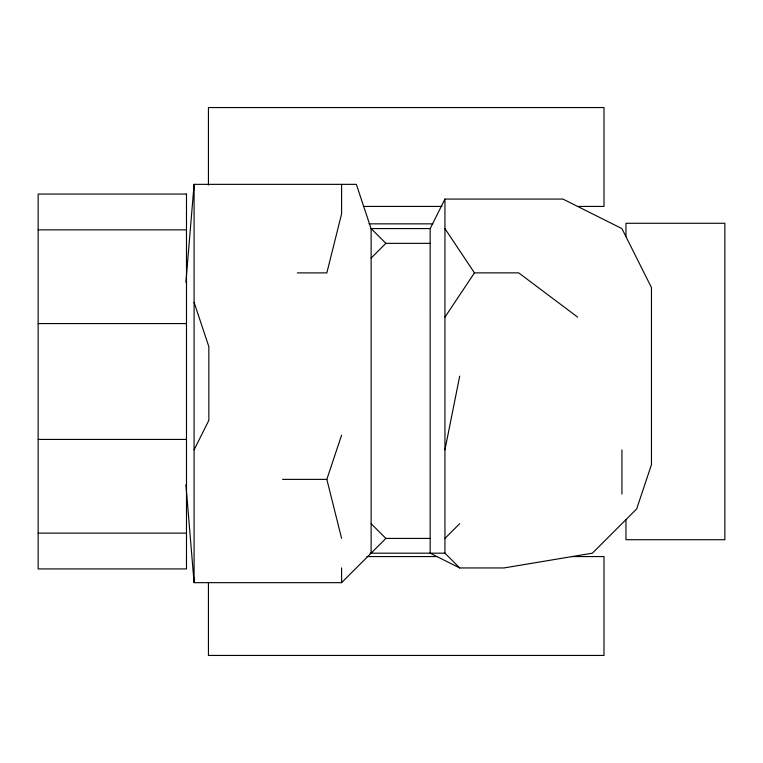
<?xml version="1.0" encoding="UTF-8"?>
<svg xmlns="http://www.w3.org/2000/svg" width="763" height="763" viewBox="0 0 763 763"><rect width="100%" height="100%" fill="white"/><g stroke="black" fill="none" stroke-linecap="round" stroke-linejoin="round"><path stroke-width="1.14" d="M185.905 282.32L194.088 184.35L356.35 184.35L371.085 228.642M444.943 449.874L459.698 376.14M341.595 538.373L326.841 479.383L341.595 435.129M194.088 449.865L208.843 420.356L208.843 346.66L194.088 302.367M430.17 228.604L444.943 199.067L562.922 199.067L621.931 228.604L651.459 287.603L651.459 464.638L636.685 508.911L592.422 553.175L503.952 567.949L459.698 567.949L430.17 553.175L430.151 228.576L371.123 228.576L371.123 553.194M444.943 317.141L474.452 272.868L518.706 272.868L577.667 317.141M371.123 258.094L385.887 243.349L430.151 243.349M185.905 484.696L194.088 582.665L341.595 582.665L385.887 538.42L430.151 538.42M444.943 538.411L459.698 523.676M363.331 206.439L441.958 206.439M577.782 206.439L603.991 206.439L603.991 107.554L208.442 107.554L208.442 184.999M368.996 223.845L432.84 223.845M38.15 229.863L186.487 229.863M297.322 272.896L326.841 272.896L341.595 213.869L341.595 184.35M38.15 323.579L186.487 323.579M38.15 439.421L186.487 439.421M282.568 479.383L326.841 479.383M38.15 533.137L186.487 533.137M370.112 553.194L444.943 553.175L459.698 567.949M366.898 556.561L437.199 556.561M571.83 556.561L603.991 556.561L603.991 655.446L208.442 655.446L208.442 582.77M371.123 523.676L385.887 538.42M371.123 228.576L385.887 243.349M444.943 228.604L474.452 272.868M625.956 236.358L625.956 223.273L724.85 223.273L724.85 539.718L625.956 539.718L625.956 519.498M621.931 449.874L621.931 494.138M444.943 199.067L444.943 553.175M341.595 567.882L341.595 582.665M194.088 184.35L194.088 582.665M186.487 194.069L38.15 194.069L38.15 568.931L186.487 568.931L186.487 194.069"/></g></svg>
